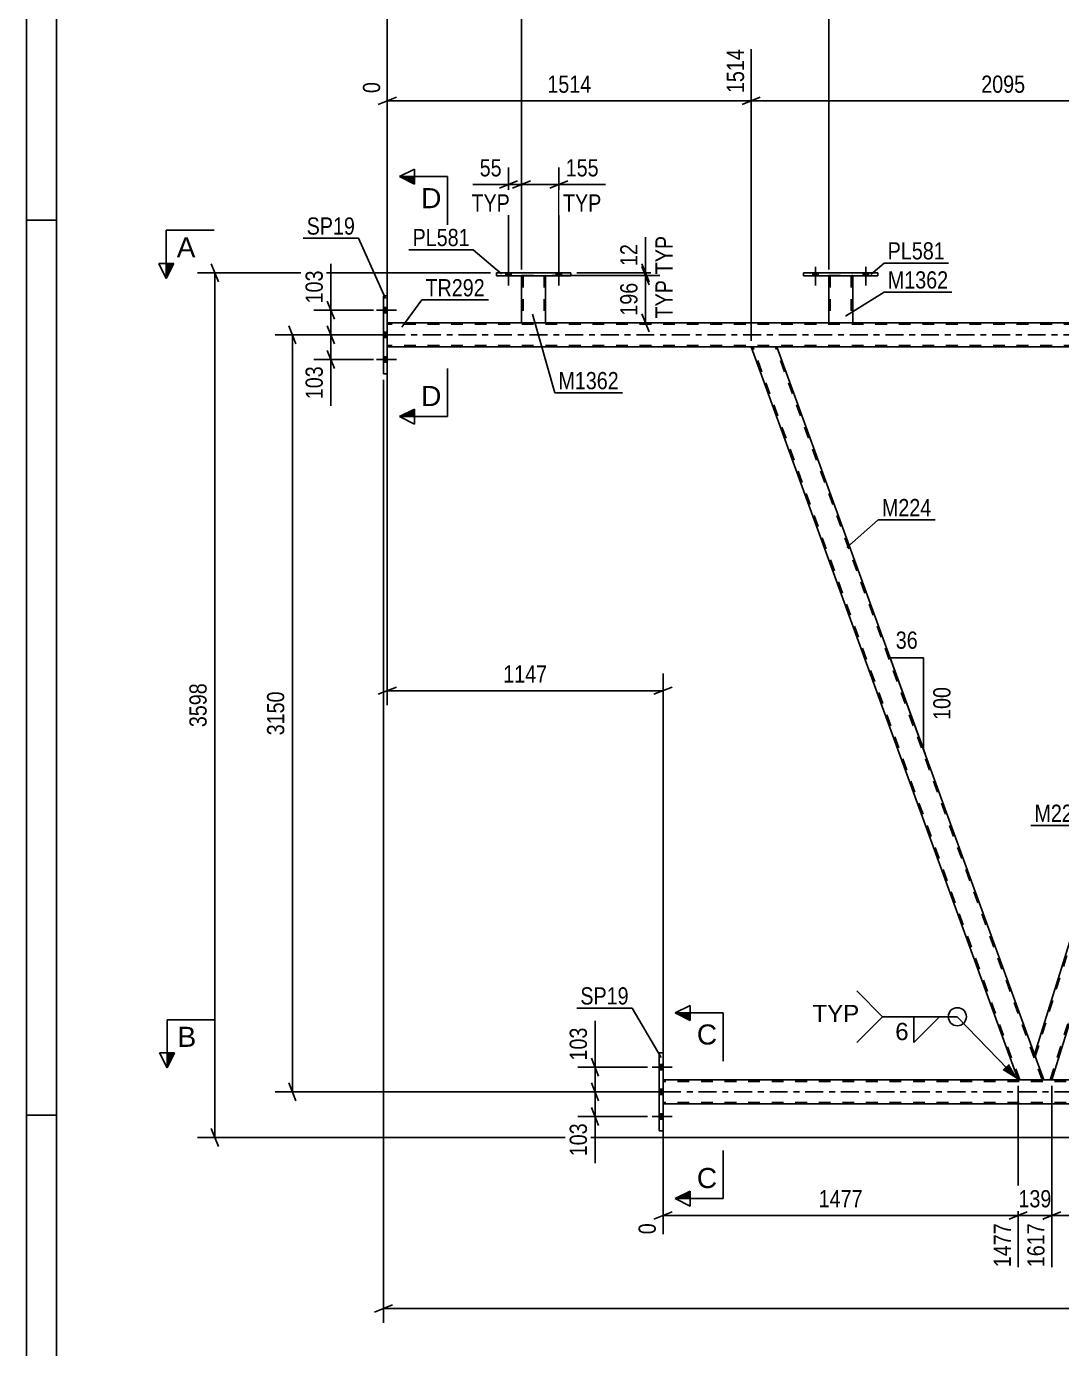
# Model space of a CAD drawing. Header units: millimetres. Extents: x 0 to 841, y 0 to 594.
# Drawn here: x 0 to 172.2, y 259.2 to 479.2 of the extents above; entities that cross this region are included whole.
import ezdxf

# ---------------------------------------------------------------- set-up
doc = ezdxf.new("R2010")
doc.units = ezdxf.units.MM
doc.linetypes.add('DXK_LINE_DOT2', pattern=[3.9198, 1.9599, -1.9599])
doc.linetypes.add('DXK_LINE_DOT3', pattern=[5.9187, 2.979, -0.9799, 0.9799, -0.9799])
doc.styles.add('Arial', font='ARIAL.TTF', dxfattribs={"height": 0.2})
doc.styles.add('Arial Narrow', font='ARIALN.TTF', dxfattribs={"height": 0.2})

# ---------------------------------------------------------------- blocks, each defined once
blk = doc.blocks.new('Unknown-122615341-1133 - 26243')
at = {"color": 5, "linetype": 'Continuous'}
for p, q in [((0, 594), (0, 0)), ((5, 589), (5, 5)), ((5, 447), (0, 447)), ((5, 298), (0, 298))]:
    blk.add_line(p, q, dxfattribs=at)
blk = doc.blocks.new('Part-122615341-3031 - 3010')
at = {"color": 2, "linetype": 'Continuous'}
for p, q in [((59.39, 421.39), (59.39, 434.39)), ((59.39, 434.39), (60.03, 434.39)), ((60.03, 434.39), (60.03, 421.39)), ((60.03, 421.39), (59.39, 421.39))]:
    blk.add_line(p, q, dxfattribs=at)
blk = doc.blocks.new('Part-122615341-3181 - 3010')
at = {"color": 2, "linetype": 'Continuous'}
for p, q in [((124.83, 425.89), (120.57, 425.89)), ((164.98, 303.89), (120.57, 425.89)), ((167.69, 308.14), (124.83, 425.89)), ((168.92, 303.89), (164.98, 303.89)), ((169.2, 303.89), (168.92, 303.89)), ((169.2, 303.89), (169.24, 303.89))]:
    blk.add_line(p, q, dxfattribs=at)
at = {"color": 7, "linetype": 'DXK_LINE_DOT2'}
for p, q in [((165.23, 303.89), (120.83, 425.89)), ((168.98, 303.89), (124.58, 425.89)), ((169.24, 303.89), (167.69, 308.14)), ((168.92, 303.89), (169.09, 303.89)), ((169.24, 303.89), (169.24, 303.89))]:
    blk.add_line(p, q, dxfattribs=at)
blk = doc.blocks.new('Part-122615341-3197 - 3010')
at = {"color": 2, "linetype": 'Continuous'}
for p, q in [((60.03, 429.89), (758.57, 429.89)), ((60.03, 425.89), (120.57, 425.89)), ((204.39, 425.89), (124.83, 425.89))]:
    blk.add_line(p, q, dxfattribs=at)
at = {"color": 7, "linetype": 'DXK_LINE_DOT2'}
for p, q in [((60.03, 425.89), (60.03, 429.89)), ((758.57, 429.65), (60.03, 429.65)), ((758.57, 426.13), (60.03, 426.13)), ((120.61, 425.89), (120.57, 425.89)), ((120.57, 425.89), (124.83, 425.89))]:
    blk.add_line(p, q, dxfattribs=at)
at = {"color": 7, "linetype": 'DXK_LINE_DOT3'}
blk.add_line((60.03, 427.89), (758.57, 427.89), dxfattribs=at)
blk = doc.blocks.new('Part-122615341-3213 - 3010')
at = {"color": 2, "linetype": 'Continuous'}
for p, q in [((105.25, 295.39), (105.25, 308.39)), ((105.25, 308.39), (105.89, 308.39)), ((105.89, 308.39), (105.89, 295.39)), ((105.89, 295.39), (105.25, 295.39))]:
    blk.add_line(p, q, dxfattribs=at)
blk = doc.blocks.new('Part-122615341-3218 - 3010')
at = {"color": 2, "linetype": 'Continuous'}
for p, q in [((164.98, 303.89), (105.89, 303.89)), ((245.38, 303.89), (170.55, 303.89)), ((245.38, 299.89), (105.89, 299.89))]:
    blk.add_line(p, q, dxfattribs=at)
at = {"color": 7, "linetype": 'DXK_LINE_DOT2'}
for p, q in [((105.89, 299.89), (105.89, 303.89)), ((170.55, 303.89), (164.98, 303.89)), ((780.54, 303.65), (105.89, 303.65)), ((780.54, 300.13), (105.89, 300.13))]:
    blk.add_line(p, q, dxfattribs=at)
at = {"color": 7, "linetype": 'DXK_LINE_DOT3'}
blk.add_line((105.89, 301.89), (780.54, 301.89), dxfattribs=at)
blk = doc.blocks.new('Bolt-122615341-3444 - 3010')
at = {"linetype": 'Continuous'}
for points in [[(60.03, 431.55), (60.03, 432.43), (59.39, 432.43), (59.39, 431.55)], [(60.03, 431.55), (60.03, 432.43), (59.39, 432.43), (59.39, 431.55)], [(60.03, 431.55), (60.03, 432.43), (59.39, 432.43), (59.39, 431.55)], [(60.03, 427.45), (60.03, 428.33), (59.39, 428.33), (59.39, 427.45)], [(60.03, 427.45), (60.03, 428.33), (59.39, 428.33), (59.39, 427.45)], [(60.03, 423.35), (60.03, 424.23), (59.39, 424.23), (59.39, 423.35)], [(60.03, 423.35), (60.03, 424.23), (59.39, 424.23), (59.39, 423.35)], [(60.03, 423.35), (60.03, 424.23), (59.39, 424.23), (59.39, 423.35)]]:
    blk.add_hatch(color=1, dxfattribs=at).paths.add_polyline_path(points)
at = {"color": 1, "linetype": 'Continuous'}
for p, q in [((58.23, 431.99), (61.55, 431.99)), ((58.23, 431.99), (61.55, 431.99)), ((58.23, 431.99), (61.55, 431.99)), ((59.39, 432.43), (60.03, 432.43)), ((59.39, 432.43), (60.03, 432.43)), ((59.39, 432.43), (60.03, 432.43)), ((59.39, 431.55), (60.03, 431.55)), ((59.39, 431.55), (60.03, 431.55)), ((59.39, 431.55), (60.03, 431.55)), ((58.23, 427.89), (61.55, 427.89)), ((58.23, 427.89), (61.55, 427.89)), ((59.39, 428.33), (60.03, 428.33)), ((59.39, 428.33), (60.03, 428.33)), ((59.39, 427.45), (60.03, 427.45)), ((59.39, 427.45), (60.03, 427.45)), ((58.23, 423.79), (61.55, 423.79)), ((58.23, 423.79), (61.55, 423.79)), ((58.23, 423.79), (61.55, 423.79)), ((59.39, 424.23), (60.03, 424.23)), ((59.39, 424.23), (60.03, 424.23)), ((59.39, 424.23), (60.03, 424.23)), ((59.39, 423.35), (60.03, 423.35)), ((59.39, 423.35), (60.03, 423.35)), ((59.39, 423.35), (60.03, 423.35))]:
    blk.add_line(p, q, dxfattribs=at)
blk = doc.blocks.new('Part-122615341-3315 - 3010')
at = {"color": 7, "linetype": 'DXK_LINE_DOT2'}
for p, q in [((133.45, 437.74), (137.45, 437.74)), ((133.45, 437.73), (133.45, 437.74)), ((133.45, 437.74), (133.45, 437.73)), ((133.69, 437.74), (133.69, 429.9)), ((137.21, 437.74), (137.21, 429.9)), ((137.45, 437.74), (137.45, 437.73)), ((137.45, 437.73), (137.45, 437.74)), ((137.16, 429.9), (137.2, 429.9)), ((137.16, 429.9), (137.2, 429.9)), ((137.2, 429.9), (137.21, 429.9)), ((137.2, 429.9), (137.21, 429.9))]:
    blk.add_line(p, q, dxfattribs=at)
at = {"color": 2, "linetype": 'Continuous'}
for p, q in [((133.45, 437.73), (133.45, 429.9)), ((137.45, 437.73), (137.45, 429.9)), ((133.45, 429.9), (137.45, 429.9))]:
    blk.add_line(p, q, dxfattribs=at)
blk = doc.blocks.new('Bolt-122615341-3419 - 3010')
at = {"linetype": 'Continuous'}
for points in [[(79.73, 437.73), (80.61, 437.73), (80.61, 438.21), (79.73, 438.21)], [(88.13, 437.73), (89.01, 437.73), (89.01, 438.21), (88.13, 438.21)]]:
    blk.add_hatch(color=1, dxfattribs=at).paths.add_polyline_path(points)
at = {"color": 1, "linetype": 'Continuous'}
for p, q in [((79.73, 438.21), (79.73, 437.73)), ((80.17, 439.21), (80.17, 436.09)), ((80.61, 438.21), (80.61, 437.73)), ((88.13, 438.21), (88.13, 437.73)), ((88.57, 439.21), (88.57, 436.09)), ((89.01, 438.21), (89.01, 437.73))]:
    blk.add_line(p, q, dxfattribs=at)
blk = doc.blocks.new('Part-122615341-3433 - 3010')
at = {"color": 2, "linetype": 'Continuous'}
for p, q in [((167.69, 308.14), (204.39, 425.89)), ((205.71, 425.89), (204.39, 425.89)), ((207.26, 421.64), (205.71, 425.89)), ((170.55, 303.89), (207.26, 421.64)), ((169.24, 303.89), (167.69, 308.14)), ((169.24, 303.89), (170.55, 303.89))]:
    blk.add_line(p, q, dxfattribs=at)
at = {"color": 7, "linetype": 'DXK_LINE_DOT2'}
for p, q in [((167.82, 307.77), (204.64, 425.89)), ((170.3, 303.89), (207.12, 422.02)), ((170.28, 303.89), (170.24, 303.89)), ((170.24, 303.89), (170.28, 303.89)), ((170.28, 303.89), (170.3, 303.89)), ((170.3, 303.89), (170.28, 303.89))]:
    blk.add_line(p, q, dxfattribs=at)
blk = doc.blocks.new('Bolt-122615341-3445 - 3010')
at = {"linetype": 'Continuous'}
for points in [[(105.89, 305.55), (105.89, 306.43), (105.25, 306.43), (105.25, 305.55)], [(105.89, 305.55), (105.89, 306.43), (105.25, 306.43), (105.25, 305.55)], [(105.89, 305.55), (105.89, 306.43), (105.25, 306.43), (105.25, 305.55)], [(105.89, 301.45), (105.89, 302.33), (105.25, 302.33), (105.25, 301.45)], [(105.89, 301.45), (105.89, 302.33), (105.25, 302.33), (105.25, 301.45)], [(105.89, 297.35), (105.89, 298.23), (105.25, 298.23), (105.25, 297.35)], [(105.89, 297.35), (105.89, 298.23), (105.25, 298.23), (105.25, 297.35)], [(105.89, 297.35), (105.89, 298.23), (105.25, 298.23), (105.25, 297.35)]]:
    blk.add_hatch(color=1, dxfattribs=at).paths.add_polyline_path(points)
at = {"color": 1, "linetype": 'Continuous'}
for p, q in [((104.09, 305.99), (107.41, 305.99)), ((104.09, 305.99), (107.41, 305.99)), ((104.09, 305.99), (107.41, 305.99)), ((105.25, 306.43), (105.89, 306.43)), ((105.25, 306.43), (105.89, 306.43)), ((105.25, 306.43), (105.89, 306.43)), ((105.25, 305.55), (105.89, 305.55)), ((105.25, 305.55), (105.89, 305.55)), ((105.25, 305.55), (105.89, 305.55)), ((104.09, 301.89), (107.41, 301.89)), ((104.09, 301.89), (107.41, 301.89)), ((105.25, 302.33), (105.89, 302.33)), ((105.25, 302.33), (105.89, 302.33)), ((105.25, 301.45), (105.89, 301.45)), ((105.25, 301.45), (105.89, 301.45)), ((104.09, 297.79), (107.41, 297.79)), ((104.09, 297.79), (107.41, 297.79)), ((104.09, 297.79), (107.41, 297.79)), ((105.25, 298.23), (105.89, 298.23)), ((105.25, 298.23), (105.89, 298.23)), ((105.25, 298.23), (105.89, 298.23)), ((105.25, 297.35), (105.89, 297.35)), ((105.25, 297.35), (105.89, 297.35)), ((105.25, 297.35), (105.89, 297.35))]:
    blk.add_line(p, q, dxfattribs=at)
blk = doc.blocks.new('Part-122615341-3453 - 3010')
at = {"color": 2, "linetype": 'Continuous'}
for p, q in [((78.17, 438.21), (78.17, 437.73)), ((90.57, 438.21), (78.17, 438.21)), ((90.57, 437.73), (90.57, 438.21)), ((78.17, 437.73), (90.57, 437.73))]:
    blk.add_line(p, q, dxfattribs=at)
blk = doc.blocks.new('Part-122615341-3458 - 3010')
at = {"color": 7, "linetype": 'DXK_LINE_DOT2'}
for p, q in [((82.37, 437.74), (86.37, 437.74)), ((82.37, 437.73), (82.37, 437.74)), ((82.37, 437.74), (82.37, 437.73)), ((82.61, 437.74), (82.61, 429.9)), ((86.13, 437.74), (86.13, 429.9)), ((86.37, 437.74), (86.37, 437.73)), ((86.37, 437.73), (86.37, 437.74)), ((86.08, 429.9), (86.12, 429.9)), ((86.08, 429.9), (86.12, 429.9)), ((86.12, 429.9), (86.13, 429.9)), ((86.12, 429.9), (86.13, 429.9))]:
    blk.add_line(p, q, dxfattribs=at)
at = {"color": 2, "linetype": 'Continuous'}
for p, q in [((82.37, 437.73), (82.37, 429.9)), ((86.37, 437.73), (86.37, 429.9)), ((82.37, 429.9), (86.37, 429.9))]:
    blk.add_line(p, q, dxfattribs=at)
blk = doc.blocks.new('Part-122615341-3463 - 3010')
at = {"color": 2, "linetype": 'Continuous'}
for p, q in [((129.25, 438.21), (129.25, 437.73)), ((141.65, 438.21), (129.25, 438.21)), ((141.65, 437.73), (141.65, 438.21)), ((129.25, 437.73), (141.65, 437.73))]:
    blk.add_line(p, q, dxfattribs=at)
blk = doc.blocks.new('Bolt-122615341-3466 - 3010')
at = {"linetype": 'Continuous'}
for points in [[(79.73, 437.73), (80.61, 437.73), (80.61, 438.21), (79.73, 438.21)], [(88.13, 437.73), (89.01, 437.73), (89.01, 438.21), (88.13, 438.21)]]:
    blk.add_hatch(color=1, dxfattribs=at).paths.add_polyline_path(points)
at = {"color": 1, "linetype": 'Continuous'}
for p, q in [((79.73, 438.21), (79.73, 437.73)), ((80.17, 439.21), (80.17, 436.09)), ((80.61, 438.21), (80.61, 437.73)), ((88.13, 438.21), (88.13, 437.73)), ((88.57, 439.21), (88.57, 436.09)), ((89.01, 438.21), (89.01, 437.73))]:
    blk.add_line(p, q, dxfattribs=at)
blk = doc.blocks.new('Bolt-122615341-3467 - 3010')
at = {"linetype": 'Continuous'}
for points in [[(130.81, 437.73), (131.69, 437.73), (131.69, 438.21), (130.81, 438.21)], [(139.21, 437.73), (140.09, 437.73), (140.09, 438.21), (139.21, 438.21)]]:
    blk.add_hatch(color=1, dxfattribs=at).paths.add_polyline_path(points)
at = {"color": 1, "linetype": 'Continuous'}
for p, q in [((130.81, 438.21), (130.81, 437.73)), ((131.25, 439.21), (131.25, 436.09)), ((131.69, 438.21), (131.69, 437.73)), ((139.21, 438.21), (139.21, 437.73)), ((139.65, 439.21), (139.65, 436.09)), ((140.09, 438.21), (140.09, 437.73))]:
    blk.add_line(p, q, dxfattribs=at)
blk = doc.blocks.new('Bolt-122615341-3468 - 3010')
at = {"linetype": 'Continuous'}
for points in [[(130.81, 437.73), (131.69, 437.73), (131.69, 438.21), (130.81, 438.21)], [(139.21, 437.73), (140.09, 437.73), (140.09, 438.21), (139.21, 438.21)]]:
    blk.add_hatch(color=1, dxfattribs=at).paths.add_polyline_path(points)
at = {"color": 1, "linetype": 'Continuous'}
for p, q in [((130.81, 438.21), (130.81, 437.73)), ((131.25, 439.21), (131.25, 436.09)), ((131.69, 438.21), (131.69, 437.73)), ((139.21, 438.21), (139.21, 437.73)), ((139.65, 439.21), (139.65, 436.09)), ((140.09, 438.21), (140.09, 437.73))]:
    blk.add_line(p, q, dxfattribs=at)
blk = doc.blocks.new('StraightDimension-122615341-4288 - 3010')
at = {"color": 7, "linetype": 'Continuous'}
for p, q in [((164.98, 302.89), (164.98, 272.72)), ((105.89, 298.89), (105.89, 278.2)), ((107.39, 281.93), (104.39, 280.73)), ((163.48, 280.73), (166.48, 281.93)), ((105.89, 281.33), (164.98, 281.33))]:
    blk.add_line(p, q, dxfattribs=at)
at = {"color": 0}
blk.add_wipeout([(139.69, 282.08), (139.69, 286.28), (131.18, 286.28), (131.18, 282.08)], dxfattribs=at)
at = {"color": 0, "linetype": 'Continuous'}
for points in [[(105.29, 280.63), (101.09, 280.63), (101.09, 277.6), (105.29, 277.6)], [(164.38, 280.63), (160.18, 280.63), (160.18, 272.12), (164.38, 272.12)]]:
    blk.add_wipeout(points, dxfattribs=at)
at = {"color": 3, "style": 'Arial Narrow'}
blk.add_text('1477', height=2.863, dxfattribs=at).set_placement((131.78, 282.68))
at = {"color": 3, "linetype": 'Continuous', "style": 'Arial Narrow'}
for s, height, p in [('0', 2.86, (104.69, 278.2)), ('1477', 2.863, (163.78, 272.72))]:
    blk.add_text(s, height=height, rotation=90.0002, dxfattribs=at).set_placement(p)
blk = doc.blocks.new('StraightDimension-122615341-3700 - 3010')
at = {"color": 7, "linetype": 'Continuous'}
for p, q in [((77.17, 438.21), (28.47, 438.21)), ((31.92, 436.71), (30.72, 439.71)), ((31.32, 294.29), (31.32, 438.21)), ((30.72, 295.79), (31.92, 292.79)), ((244.38, 294.29), (28.47, 294.29))]:
    blk.add_line(p, q, dxfattribs=at)
at = {"color": 0}
blk.add_wipeout([(30.57, 370.51), (26.37, 370.51), (26.37, 362), (30.57, 362)], dxfattribs=at)
at = {"color": 3, "style": 'Arial Narrow'}
blk.add_text('3598', height=2.863, rotation=90.0002, dxfattribs=at).set_placement((29.97, 362.6))
blk = doc.blocks.new('StraightDimension-122615341-4300 - 3010')
at = {"color": 7, "linetype": 'Continuous'}
for p, q in [((164.98, 302.89), (164.98, 272.72)), ((170.55, 302.89), (170.55, 272.72)), ((163.48, 280.73), (166.48, 281.93)), ((172.05, 281.93), (169.05, 280.73)), ((164.98, 281.33), (170.55, 281.33))]:
    blk.add_line(p, q, dxfattribs=at)
at = {"color": 0}
blk.add_wipeout([(171.11, 282.08), (171.11, 286.28), (164.42, 286.28), (164.42, 282.08)], dxfattribs=at)
at = {"color": 0, "linetype": 'Continuous'}
blk.add_wipeout([(169.95, 280.63), (165.75, 280.63), (165.75, 272.12), (169.95, 272.12)], dxfattribs=at)
at = {"color": 3, "style": 'Arial Narrow'}
blk.add_text('139', height=2.863, dxfattribs=at).set_placement((165.02, 282.68))
at = {"color": 3, "linetype": 'Continuous', "style": 'Arial Narrow'}
blk.add_text('1617', height=2.863, rotation=90.0002, dxfattribs=at).set_placement((169.35, 272.72))
blk = doc.blocks.new('StraightDimension-122615341-4559 - 3010')
at = {"color": 7, "linetype": 'Continuous'}
for p, q in [((170.55, 302.89), (170.55, 272.72)), ((250.11, 302.89), (250.11, 272.72)), ((172.05, 281.93), (169.05, 280.73)), ((248.61, 280.73), (251.61, 281.93)), ((170.55, 281.33), (250.11, 281.33))]:
    blk.add_line(p, q, dxfattribs=at)
at = {"color": 0}
blk.add_wipeout([(214.59, 282.08), (214.59, 286.28), (206.08, 286.28), (206.08, 282.08)], dxfattribs=at)
at = {"color": 0, "linetype": 'Continuous'}
blk.add_wipeout([(249.51, 280.63), (245.31, 280.63), (245.31, 272.12), (249.51, 272.12)], dxfattribs=at)
at = {"color": 3, "style": 'Arial Narrow'}
blk.add_text('1989', height=2.863, dxfattribs=at).set_placement((206.68, 282.68))
at = {"color": 3, "linetype": 'Continuous', "style": 'Arial Narrow'}
blk.add_text('3606', height=2.863, rotation=90.0002, dxfattribs=at).set_placement((248.91, 272.72))
blk = doc.blocks.new('StraightDimension-122615341-3754 - 3010')
at = {"color": 7, "linetype": 'Continuous'}
for p, q in [((103.32, 305.99), (91.73, 305.99)), ((93.98, 307.49), (95.18, 304.49)), ((94.58, 301.89), (94.58, 305.99)), ((103.32, 301.89), (91.73, 301.89)), ((95.18, 300.39), (93.98, 303.39))]:
    blk.add_line(p, q, dxfattribs=at)
at = {"color": 0}
blk.add_wipeout([(93.83, 313.2), (89.63, 313.2), (89.63, 306.52), (93.83, 306.52)], dxfattribs=at)
at = {"color": 7, "linetype": 'Continuous'}
blk.add_line((94.58, 305.99), (94.58, 313.73), dxfattribs=at)
blk.add_line((94.58, 305.99), (94.58, 313.73), dxfattribs=at)
at = {"color": 3, "style": 'Arial Narrow'}
blk.add_text('103', height=2.863, rotation=90.0002, dxfattribs=at).set_placement((93.23, 307.12))
blk = doc.blocks.new('StraightDimension-122615341-4277 - 3010')
at = {"color": 7, "linetype": 'Continuous'}
for p, q in [((59.39, 420.39), (59.39, 263.45)), ((60.89, 266.45), (57.89, 265.25)), ((59.39, 265.85), (797.16, 265.85))]:
    blk.add_line(p, q, dxfattribs=at)
blk = doc.blocks.new('StraightDimension-122615341-4579 - 3010')
at = {"color": 7, "linetype": 'Continuous'}
for p, q in [((44.83, 426.39), (43.63, 429.39)), ((58.39, 427.89), (41.38, 427.89)), ((44.23, 301.89), (44.23, 427.89)), ((104.25, 301.89), (41.38, 301.89)), ((43.63, 303.39), (44.83, 300.39))]:
    blk.add_line(p, q, dxfattribs=at)
at = {"color": 0}
blk.add_wipeout([(43.48, 369.15), (39.28, 369.15), (39.28, 360.64), (43.48, 360.64)], dxfattribs=at)
at = {"color": 3, "style": 'Arial Narrow'}
blk.add_text('3150', height=2.863, rotation=90.0002, dxfattribs=at).set_placement((42.88, 361.24))
blk = doc.blocks.new('AngleDimension-122615341-3653 - 3010')
at = {"color": 7, "linetype": 'Continuous'}
for p, q in [((149.21, 374.15), (143.66, 374.15)), ((149.21, 358.93), (143.66, 374.15)), ((149.21, 358.93), (149.21, 374.15)), ((149.49, 358.15), (149.21, 358.93))]:
    blk.add_line(p, q, dxfattribs=at)
at = {"color": 0}
for points in [[(148.86, 375.05), (148.86, 379.25), (144.01, 379.25), (144.01, 375.05)], [(154.31, 369.88), (150.11, 369.88), (150.11, 363.2), (154.31, 363.2)]]:
    blk.add_wipeout(points, dxfattribs=at)
at = {"color": 3, "style": 'Arial Narrow'}
blk.add_text('36', height=2.863, dxfattribs=at).set_placement((144.61, 375.65))
blk.add_text('100', height=2.863, rotation=90.0002, dxfattribs=at).set_placement((153.71, 363.8))
blk = doc.blocks.new('StraightDimension-122615341-3667 - 3010')
at = {"color": 7, "linetype": 'Continuous'}
for p, q in [((80.17, 439.21), (80.17, 455.76)), ((82.37, 438.74), (82.37, 455.76)), ((78.67, 452.31), (81.67, 453.51)), ((83.87, 453.51), (80.87, 452.31)), ((80.17, 452.91), (82.37, 452.91))]:
    blk.add_line(p, q, dxfattribs=at)
at = {"color": 0}
blk.add_wipeout([(79.65, 453.66), (79.65, 457.86), (74.79, 457.86), (74.79, 453.66)], dxfattribs=at)
at = {"color": 7, "linetype": 'Continuous'}
blk.add_line((80.17, 452.91), (74.27, 452.91), dxfattribs=at)
at = {"color": 3, "style": 'Arial Narrow'}
blk.add_text('55', height=2.863, dxfattribs=at).set_placement((75.39, 454.26))
at = {"color": 0, "linetype": 'Continuous'}
blk.add_wipeout([(81.02, 447.81), (81.02, 452.01), (73.43, 452.01), (73.43, 447.81)], dxfattribs=at)
at = {"color": 7, "linetype": 'Continuous'}
blk.add_line((80.17, 452.91), (74.27, 452.91), dxfattribs=at)
at = {"color": 3, "linetype": 'Continuous', "style": 'Arial Narrow'}
blk.add_text('TYP', height=2.863, dxfattribs=at).set_placement((74.03, 448.41))
blk = doc.blocks.new('StraightDimension-122615341-3683 - 3010')
at = {"color": 7, "linetype": 'Continuous'}
for p, q in [((82.37, 438.74), (82.37, 455.76)), ((88.57, 439.21), (88.57, 455.76)), ((80.87, 452.31), (83.87, 453.51)), ((90.07, 453.51), (87.07, 452.31)), ((82.37, 452.91), (88.57, 452.91))]:
    blk.add_line(p, q, dxfattribs=at)
at = {"color": 0}
blk.add_wipeout([(95.78, 453.66), (95.78, 457.86), (89.1, 457.86), (89.1, 453.66)], dxfattribs=at)
at = {"color": 7, "linetype": 'Continuous'}
blk.add_line((88.57, 452.91), (96.31, 452.91), dxfattribs=at)
at = {"color": 3, "style": 'Arial Narrow'}
blk.add_text('155', height=2.863, dxfattribs=at).set_placement((89.7, 454.26))
at = {"color": 0, "linetype": 'Continuous'}
blk.add_wipeout([(96.24, 447.81), (96.24, 452.01), (88.65, 452.01), (88.65, 447.81)], dxfattribs=at)
at = {"color": 7, "linetype": 'Continuous'}
blk.add_line((88.57, 452.91), (96.31, 452.91), dxfattribs=at)
at = {"color": 3, "linetype": 'Continuous', "style": 'Arial Narrow'}
blk.add_text('TYP', height=2.863, dxfattribs=at).set_placement((89.25, 448.41))
blk = doc.blocks.new('StraightDimension-122615341-23052 - 3010')
at = {"color": 7, "linetype": 'Continuous'}
for p, q in [((120.57, 426.89), (120.57, 475.44)), ((60.03, 435.39), (60.03, 469.96)), ((61.53, 467.43), (58.53, 466.23)), ((60.03, 466.83), (120.57, 466.83)), ((119.07, 466.23), (122.07, 467.43))]:
    blk.add_line(p, q, dxfattribs=at)
at = {"color": 0, "linetype": 'Continuous'}
for points in [[(119.97, 476.04), (115.77, 476.04), (115.77, 467.53), (119.97, 467.53)], [(59.43, 470.56), (55.23, 470.56), (55.23, 467.53), (59.43, 467.53)]]:
    blk.add_wipeout(points, dxfattribs=at)
at = {"color": 0}
blk.add_wipeout([(94.56, 467.58), (94.56, 471.78), (86.05, 471.78), (86.05, 467.58)], dxfattribs=at)
at = {"color": 3, "linetype": 'Continuous', "style": 'Arial Narrow'}
for s, height, p in [('1514', 2.863, (119.37, 468.13)), ('0', 2.86, (58.83, 468.13))]:
    blk.add_text(s, height=height, rotation=90.0002, dxfattribs=at).set_placement(p)
at = {"color": 3, "style": 'Arial Narrow'}
blk.add_text('1514', height=2.863, dxfattribs=at).set_placement((86.65, 468.18))
blk = doc.blocks.new('StraightDimension-122615341-3744 - 3010')
at = {"color": 7, "linetype": 'Continuous'}
for p, q in [((103.32, 301.89), (91.73, 301.89)), ((93.98, 303.39), (95.18, 300.39)), ((94.58, 297.79), (94.58, 301.89)), ((95.18, 296.29), (93.98, 299.29)), ((103.32, 297.79), (91.73, 297.79))]:
    blk.add_line(p, q, dxfattribs=at)
at = {"color": 0}
blk.add_wipeout([(93.83, 297.27), (89.63, 297.27), (89.63, 290.58), (93.83, 290.58)], dxfattribs=at)
at = {"color": 7, "linetype": 'Continuous'}
blk.add_line((94.58, 297.79), (94.58, 290.06), dxfattribs=at)
blk.add_line((94.58, 297.79), (94.58, 290.06), dxfattribs=at)
at = {"color": 3, "style": 'Arial Narrow'}
blk.add_text('103', height=2.863, rotation=90.0002, dxfattribs=at).set_placement((93.23, 291.18))
blk = doc.blocks.new('StraightDimension-122615341-3765 - 3010')
at = {"color": 7, "linetype": 'Continuous'}
for p, q in [((50.04, 433.49), (51.24, 430.49)), ((57.73, 431.99), (47.79, 431.99)), ((50.64, 427.89), (50.64, 431.99)), ((51.24, 426.39), (50.04, 429.39)), ((57.73, 427.89), (47.79, 427.89))]:
    blk.add_line(p, q, dxfattribs=at)
at = {"color": 0}
blk.add_wipeout([(49.89, 439.2), (45.69, 439.2), (45.69, 432.52), (49.89, 432.52)], dxfattribs=at)
at = {"color": 7, "linetype": 'Continuous'}
blk.add_line((50.64, 431.99), (50.64, 439.73), dxfattribs=at)
blk.add_line((50.64, 431.99), (50.64, 439.73), dxfattribs=at)
at = {"color": 3, "style": 'Arial Narrow'}
blk.add_text('103', height=2.863, rotation=90.0002, dxfattribs=at).set_placement((49.29, 433.12))
blk = doc.blocks.new('StraightDimension-122615341-3775 - 3010')
at = {"color": 7, "linetype": 'Continuous'}
for p, q in [((50.04, 429.39), (51.24, 426.39)), ((57.73, 427.89), (47.79, 427.89)), ((50.64, 423.79), (50.64, 427.89)), ((51.24, 422.29), (50.04, 425.29)), ((57.73, 423.79), (47.79, 423.79))]:
    blk.add_line(p, q, dxfattribs=at)
at = {"color": 0}
blk.add_wipeout([(49.89, 423.27), (45.69, 423.27), (45.69, 416.58), (49.89, 416.58)], dxfattribs=at)
at = {"color": 7, "linetype": 'Continuous'}
blk.add_line((50.64, 423.79), (50.64, 416.06), dxfattribs=at)
blk.add_line((50.64, 423.79), (50.64, 416.06), dxfattribs=at)
at = {"color": 3, "style": 'Arial Narrow'}
blk.add_text('103', height=2.863, rotation=90.0002, dxfattribs=at).set_placement((49.29, 417.18))
blk = doc.blocks.new('StraightDimension-122615341-3958 - 3010')
at = {"color": 7, "linetype": 'Continuous'}
for p, q in [((91.57, 438.21), (105.39, 438.21)), ((102.39, 439.71), (103.59, 436.71)), ((103.59, 436.24), (102.39, 439.24)), ((102.99, 437.74), (102.99, 438.21)), ((87.37, 437.74), (105.39, 437.74))]:
    blk.add_line(p, q, dxfattribs=at)
at = {"color": 0}
blk.add_wipeout([(102.24, 443.6), (98.04, 443.6), (98.04, 438.74), (102.24, 438.74)], dxfattribs=at)
at = {"color": 7, "linetype": 'Continuous'}
blk.add_line((102.99, 438.21), (102.99, 444.12), dxfattribs=at)
at = {"color": 3, "style": 'Arial Narrow'}
blk.add_text('12', height=2.863, rotation=90.0002, dxfattribs=at).set_placement((101.64, 439.34))
at = {"color": 0, "linetype": 'Continuous'}
blk.add_wipeout([(108.09, 444.96), (103.89, 444.96), (103.89, 437.37), (108.09, 437.37)], dxfattribs=at)
at = {"color": 7, "linetype": 'Continuous'}
blk.add_line((102.99, 438.21), (102.99, 444.12), dxfattribs=at)
at = {"color": 3, "linetype": 'Continuous', "style": 'Arial Narrow'}
blk.add_text('TYP', height=2.863, rotation=90.0002, dxfattribs=at).set_placement((107.49, 437.97))
blk = doc.blocks.new('StraightDimension-122615341-3917 - 3010')
at = {"color": 7, "linetype": 'Continuous'}
for p, q in [((133.45, 438.74), (133.45, 492.85)), ((184.53, 438.74), (184.53, 492.85)), ((134.95, 484.84), (131.95, 483.64)), ((133.45, 484.24), (184.53, 484.24)), ((183.03, 483.64), (186.03, 484.84))]:
    blk.add_line(p, q, dxfattribs=at)
at = {"color": 0, "linetype": 'Continuous'}
blk.add_wipeout([(183.93, 493.45), (179.73, 493.45), (179.73, 484.94), (183.93, 484.94)], dxfattribs=at)
at = {"color": 0}
blk.add_wipeout([(163.25, 484.99), (163.25, 489.19), (154.74, 489.19), (154.74, 484.99)], dxfattribs=at)
at = {"color": 3, "linetype": 'Continuous', "style": 'Arial Narrow'}
blk.add_text('3113', height=2.863, rotation=90.0002, dxfattribs=at).set_placement((183.33, 485.54))
at = {"color": 3, "style": 'Arial Narrow'}
blk.add_text('1277', height=2.863, dxfattribs=at).set_placement((155.34, 485.59))
blk = doc.blocks.new('StraightDimension-122615341-3927 - 3010')
at = {"color": 7, "linetype": 'Continuous'}
for p, q in [((82.37, 438.74), (82.37, 491.03)), ((133.45, 438.74), (133.45, 492.85)), ((83.87, 484.84), (80.87, 483.64)), ((82.37, 484.24), (133.45, 484.24)), ((131.95, 483.64), (134.95, 484.84))]:
    blk.add_line(p, q, dxfattribs=at)
at = {"color": 0, "linetype": 'Continuous'}
blk.add_wipeout([(132.85, 493.45), (128.65, 493.45), (128.65, 484.94), (132.85, 484.94)], dxfattribs=at)
at = {"color": 0}
blk.add_wipeout([(112.17, 484.99), (112.17, 489.19), (103.66, 489.19), (103.66, 484.99)], dxfattribs=at)
at = {"color": 3, "linetype": 'Continuous', "style": 'Arial Narrow'}
blk.add_text('1836', height=2.863, rotation=90.0002, dxfattribs=at).set_placement((132.25, 485.54))
at = {"color": 3, "style": 'Arial Narrow'}
blk.add_text('1277', height=2.863, dxfattribs=at).set_placement((104.26, 485.59))
blk = doc.blocks.new('StraightDimension-122615341-3937 - 3010')
at = {"color": 7, "linetype": 'Continuous'}
for p, q in [((82.37, 438.74), (82.37, 491.03)), ((60.03, 430.89), (60.03, 487.37)), ((61.53, 484.84), (58.53, 483.64)), ((60.03, 484.24), (82.37, 484.24)), ((80.87, 483.64), (83.87, 484.84))]:
    blk.add_line(p, q, dxfattribs=at)
at = {"color": 0, "linetype": 'Continuous'}
for points in [[(81.77, 491.63), (77.57, 491.63), (77.57, 484.94), (81.77, 484.94)], [(59.43, 487.97), (55.23, 487.97), (55.23, 484.94), (59.43, 484.94)]]:
    blk.add_wipeout(points, dxfattribs=at)
at = {"color": 0}
blk.add_wipeout([(74.55, 484.99), (74.55, 489.19), (67.86, 489.19), (67.86, 484.99)], dxfattribs=at)
at = {"color": 3, "linetype": 'Continuous', "style": 'Arial Narrow'}
for s, height, p in [('559', 2.863, (81.17, 485.54)), ('0', 2.86, (58.83, 485.54))]:
    blk.add_text(s, height=height, rotation=90.0002, dxfattribs=at).set_placement(p)
at = {"color": 3, "style": 'Arial Narrow'}
blk.add_text('559', height=2.863, dxfattribs=at).set_placement((68.46, 485.59))
blk = doc.blocks.new('StraightDimension-122615341-3948 - 3010')
at = {"color": 7, "linetype": 'Continuous'}
for p, q in [((102.39, 439.24), (103.59, 436.24)), ((87.37, 437.74), (105.39, 437.74)), ((102.99, 429.9), (102.99, 437.74)), ((103.59, 428.4), (102.39, 431.4)), ((87.37, 429.9), (105.39, 429.9))]:
    blk.add_line(p, q, dxfattribs=at)
at = {"color": 0}
blk.add_wipeout([(102.24, 437.16), (98.04, 437.16), (98.04, 430.48), (102.24, 430.48)], dxfattribs=at)
at = {"color": 0, "linetype": 'Continuous'}
blk.add_wipeout([(108.09, 437.61), (103.89, 437.61), (103.89, 430.02), (108.09, 430.02)], dxfattribs=at)
at = {"color": 3, "style": 'Arial Narrow'}
blk.add_text('196', height=2.863, rotation=90.0002, dxfattribs=at).set_placement((101.64, 431.08))
at = {"color": 3, "linetype": 'Continuous', "style": 'Arial Narrow'}
blk.add_text('TYP', height=2.863, rotation=90.0002, dxfattribs=at).set_placement((107.49, 430.62))
blk = doc.blocks.new('StraightDimension-122615341-3967 - 3010')
at = {"color": 7, "linetype": 'Continuous'}
for p, q in [((60.03, 424.89), (60.03, 366.27)), ((105.89, 304.89), (105.89, 371.52)), ((61.53, 369.27), (58.53, 368.07)), ((60.03, 368.67), (105.89, 368.67)), ((104.39, 368.07), (107.39, 369.27))]:
    blk.add_line(p, q, dxfattribs=at)
at = {"color": 0}
blk.add_wipeout([(87.22, 369.42), (87.22, 373.62), (78.71, 373.62), (78.71, 369.42)], dxfattribs=at)
at = {"color": 3, "style": 'Arial Narrow'}
blk.add_text('1147', height=2.863, dxfattribs=at).set_placement((79.31, 370.02))
blk = doc.blocks.new('StraightDimension-122615341-23051 - 3010')
at = {"color": 7, "linetype": 'Continuous'}
for p, q in [((120.57, 426.89), (120.57, 475.44)), ((204.39, 426.89), (204.39, 475.44)), ((122.07, 467.43), (119.07, 466.23)), ((120.57, 466.83), (204.39, 466.83)), ((202.89, 466.23), (205.89, 467.43))]:
    blk.add_line(p, q, dxfattribs=at)
at = {"color": 0, "linetype": 'Continuous'}
blk.add_wipeout([(203.79, 476.04), (199.59, 476.04), (199.59, 467.53), (203.79, 467.53)], dxfattribs=at)
at = {"color": 0}
blk.add_wipeout([(166.74, 467.58), (166.74, 471.78), (158.23, 471.78), (158.23, 467.58)], dxfattribs=at)
at = {"color": 3, "linetype": 'Continuous', "style": 'Arial Narrow'}
blk.add_text('3609', height=2.863, rotation=90.0002, dxfattribs=at).set_placement((203.19, 468.13))
at = {"color": 3, "style": 'Arial Narrow'}
blk.add_text('2095', height=2.863, dxfattribs=at).set_placement((158.83, 468.18))
blk = doc.blocks.new('Mark-122615341-3193 - 3010')
at = {"color": 0}
blk.add_wipeout([(76.24, 434.3), (76.24, 437.3), (66.38, 437.3), (66.38, 434.3)], dxfattribs=at)
blk.add_wipeout([(76.24, 434.3), (76.24, 437.3), (66.38, 437.3), (66.38, 434.3)], dxfattribs=at)
at = {"color": 30, "linetype": 'Continuous'}
for p, q in [((62.43, 429.18), (65.78, 433.7)), ((65.78, 433.7), (76.84, 433.7))]:
    blk.add_line(p, q, dxfattribs=at)
at = {"color": 3, "style": 'Arial Narrow'}
blk.add_text('TR292', height=2.863, dxfattribs=at).set_placement((66.38, 434.3))
blk = doc.blocks.new('Mark-122615341-3027 - 3010')
at = {"color": 0}
blk.add_wipeout([(54.65, 444.57), (54.65, 447.57), (46.61, 447.57), (46.61, 444.57)], dxfattribs=at)
blk.add_wipeout([(54.65, 444.57), (54.65, 447.57), (46.61, 447.57), (46.61, 444.57)], dxfattribs=at)
at = {"color": 30, "linetype": 'Continuous'}
for p in [(46.01, 443.97), (59.75, 433.95)]:
    blk.add_line(p, (55.25, 443.97), dxfattribs=at)
at = {"color": 3, "style": 'Arial Narrow'}
blk.add_text('SP19', height=2.863, dxfattribs=at).set_placement((46.61, 444.57))
blk = doc.blocks.new('Mark-122615341-3177 - 3010')
at = {"color": 0}
blk.add_wipeout([(150.54, 397.71), (150.54, 400.71), (142.31, 400.71), (142.31, 397.71)], dxfattribs=at)
blk.add_wipeout([(150.54, 397.71), (150.54, 400.71), (142.31, 400.71), (142.31, 397.71)], dxfattribs=at)
at = {"color": 30, "linetype": 'Continuous'}
for p, q in [((136.46, 392.48), (141.71, 397.11)), ((141.71, 397.11), (151.14, 397.11))]:
    blk.add_line(p, q, dxfattribs=at)
at = {"color": 3, "style": 'Arial Narrow'}
blk.add_text('M224', height=2.863, dxfattribs=at).set_placement((142.31, 397.71))
blk = doc.blocks.new('Mark-122615341-3459 - 3010')
at = {"color": 0}
blk.add_wipeout([(152.78, 440.44), (152.78, 443.44), (143.27, 443.44), (143.27, 440.44)], dxfattribs=at)
blk.add_wipeout([(152.78, 440.44), (152.78, 443.44), (143.27, 443.44), (143.27, 440.44)], dxfattribs=at)
at = {"color": 30, "linetype": 'Continuous'}
for p, q in [((140.47, 437.94), (142.67, 439.84)), ((142.67, 439.84), (153.38, 439.84))]:
    blk.add_line(p, q, dxfattribs=at)
at = {"color": 3, "style": 'Arial Narrow'}
blk.add_text('PL581', height=2.863, dxfattribs=at).set_placement((143.27, 440.44))
blk = doc.blocks.new('Mark-122615341-3209 - 3010')
at = {"color": 0}
blk.add_wipeout([(100.18, 316.44), (100.18, 319.44), (92.14, 319.44), (92.14, 316.44)], dxfattribs=at)
blk.add_wipeout([(100.18, 316.44), (100.18, 319.44), (92.14, 319.44), (92.14, 316.44)], dxfattribs=at)
at = {"color": 30, "linetype": 'Continuous'}
for p in [(91.54, 315.84), (105.57, 307.64)]:
    blk.add_line(p, (100.78, 315.84), dxfattribs=at)
at = {"color": 3, "style": 'Arial Narrow'}
blk.add_text('SP19', height=2.863, dxfattribs=at).set_placement((92.14, 316.44))
blk = doc.blocks.new('SectionMark-122615341-4601 - 3010')
at = {"linetype": 'Continuous'}
for points in [[(110.39, 315.03), (110.39, 313.78), (107.89, 315.03)], [(110.39, 285.39), (110.39, 284.14), (107.89, 284.14)]]:
    blk.add_hatch(color=6, dxfattribs=at).paths.add_polyline_path(points)
at = {"color": 6, "linetype": 'Continuous'}
for p, q in [((107.89, 315.03), (110.39, 316.28)), ((115.89, 315.03), (107.89, 315.03)), ((107.89, 315.03), (110.39, 313.78)), ((110.39, 313.78), (110.39, 316.28)), ((107.89, 284.14), (110.39, 285.39)), ((115.89, 284.14), (107.89, 284.14)), ((110.39, 282.89), (107.89, 284.14)), ((110.39, 285.39), (110.39, 282.89))]:
    blk.add_line(p, q, dxfattribs=at)
at = {"color": 0, "linetype": 'Continuous'}
for points in [[(114.89, 309.78), (114.89, 313.28), (111.52, 313.28), (111.52, 309.78)], [(114.89, 285.89), (114.89, 289.39), (111.52, 289.39), (111.52, 285.89)]]:
    blk.add_wipeout(points, dxfattribs=at)
at = {"color": 6, "linetype": 'Continuous'}
for p, q in [((115.89, 315.03), (115.89, 307.03)), ((115.89, 284.14), (115.89, 292.14))]:
    blk.add_line(p, q, dxfattribs=at)
at = {"color": 3, "linetype": 'Continuous', "style": 'Arial'}
for p in [(111.52, 309.78), (111.52, 285.89)]:
    blk.add_text('C', height=3.34, dxfattribs=at).set_placement(p)
blk = doc.blocks.new('Mark-122615341-3454 - 3010')
at = {"color": 0}
blk.add_wipeout([(98.54, 418.84), (98.54, 421.84), (88.49, 421.84), (88.49, 418.84)], dxfattribs=at)
blk.add_wipeout([(98.54, 418.84), (98.54, 421.84), (88.49, 421.84), (88.49, 418.84)], dxfattribs=at)
at = {"color": 30, "linetype": 'Continuous'}
for p, q in [((84.18, 431.34), (87.89, 418.24)), ((87.89, 418.24), (99.14, 418.24))]:
    blk.add_line(p, q, dxfattribs=at)
at = {"color": 3, "style": 'Arial Narrow'}
blk.add_text('M1362', height=2.863, dxfattribs=at).set_placement((88.49, 418.84))
blk = doc.blocks.new('Mark-122615341-3311 - 3010')
at = {"color": 0}
blk.add_wipeout([(153.34, 435.6), (153.34, 438.6), (143.29, 438.6), (143.29, 435.6)], dxfattribs=at)
blk.add_wipeout([(153.34, 435.6), (153.34, 438.6), (143.29, 438.6), (143.29, 435.6)], dxfattribs=at)
at = {"color": 30, "linetype": 'Continuous'}
for p, q in [((136.23, 431), (142.69, 435)), ((142.69, 435), (153.94, 435))]:
    blk.add_line(p, q, dxfattribs=at)
at = {"color": 3, "style": 'Arial Narrow'}
blk.add_text('M1362', height=2.863, dxfattribs=at).set_placement((143.29, 435.6))
blk = doc.blocks.new('SectionMark-122615341-4593 - 3010')
at = {"linetype": 'Continuous'}
for points in [[(64.53, 454.22), (64.53, 452.97), (62.03, 454.22)], [(64.53, 415.54), (64.53, 414.29), (62.03, 414.29)]]:
    blk.add_hatch(color=6, dxfattribs=at).paths.add_polyline_path(points)
at = {"color": 6, "linetype": 'Continuous'}
for p, q in [((62.03, 454.22), (64.53, 455.47)), ((70.03, 454.22), (62.03, 454.22)), ((62.03, 454.22), (64.53, 452.97)), ((64.53, 452.97), (64.53, 455.47)), ((62.03, 414.29), (64.53, 415.54)), ((70.03, 414.29), (62.03, 414.29)), ((64.53, 413.04), (62.03, 414.29)), ((64.53, 415.54), (64.53, 413.04))]:
    blk.add_line(p, q, dxfattribs=at)
at = {"color": 0, "linetype": 'Continuous'}
for points in [[(69.03, 448.97), (69.03, 452.47), (65.66, 452.47), (65.66, 448.97)], [(69.03, 416.04), (69.03, 419.54), (65.66, 419.54), (65.66, 416.04)]]:
    blk.add_wipeout(points, dxfattribs=at)
at = {"color": 6, "linetype": 'Continuous'}
for p, q in [((70.03, 454.22), (70.03, 446.22)), ((70.03, 414.29), (70.03, 422.29))]:
    blk.add_line(p, q, dxfattribs=at)
at = {"color": 3, "linetype": 'Continuous', "style": 'Arial'}
for p in [(65.66, 448.97), (65.66, 416.04)]:
    blk.add_text('D', height=3.34, dxfattribs=at).set_placement(p)
blk = doc.blocks.new('Mark-122615341-3429 - 3010')
at = {"color": 0}
blk.add_wipeout([(175.9, 346.84), (175.9, 349.84), (167.68, 349.84), (167.68, 346.84)], dxfattribs=at)
blk.add_wipeout([(175.9, 346.84), (175.9, 349.84), (167.68, 349.84), (167.68, 346.84)], dxfattribs=at)
at = {"color": 30, "linetype": 'Continuous'}
for p in [(167.08, 346.24), (179.8, 342.04)]:
    blk.add_line(p, (176.5, 346.24), dxfattribs=at)
at = {"color": 3, "style": 'Arial Narrow'}
blk.add_text('M221', height=2.863, dxfattribs=at).set_placement((167.68, 346.84))
blk = doc.blocks.new('Mark-122615341-3449 - 3010')
at = {"color": 0}
blk.add_wipeout([(73.73, 442.66), (73.73, 445.66), (64.23, 445.66), (64.23, 442.66)], dxfattribs=at)
blk.add_wipeout([(73.73, 442.66), (73.73, 445.66), (64.23, 445.66), (64.23, 442.66)], dxfattribs=at)
at = {"color": 30, "linetype": 'Continuous'}
for p in [(63.63, 442.06), (79.03, 438.02)]:
    blk.add_line(p, (74.33, 442.06), dxfattribs=at)
at = {"color": 3, "style": 'Arial Narrow'}
blk.add_text('PL581', height=2.863, dxfattribs=at).set_placement((64.23, 442.66))
blk = doc.blocks.new('SectionMark-122615341-4597 - 3010')
at = {"color": 6, "linetype": 'Continuous'}
for p, q in [((23.25, 445.29), (23.25, 437.29)), ((23.25, 437.29), (22, 439.79))]:
    blk.add_line(p, q, dxfattribs=at)
at = {"color": 0, "linetype": 'Continuous'}
blk.add_wipeout([(28.11, 440.79), (28.11, 444.29), (25, 444.29), (25, 440.79)], dxfattribs=at)
at = {"linetype": 'Continuous'}
blk.add_hatch(color=6, dxfattribs=at).paths.add_polyline_path([(23.25, 439.79), (24.5, 439.79), (23.25, 437.29)])
at = {"color": 6, "linetype": 'Continuous'}
for p, q in [((23.25, 445.29), (31.25, 445.29)), ((24.5, 439.79), (22, 439.79)), ((23.25, 437.29), (24.5, 439.79))]:
    blk.add_line(p, q, dxfattribs=at)
at = {"color": 3, "linetype": 'Continuous', "style": 'Arial'}
blk.add_text('A', height=3.34, dxfattribs=at).set_placement((25, 440.79))
blk = doc.blocks.new('SectionMark-122615341-4603 - 3010')
at = {"color": 6, "linetype": 'Continuous'}
for p, q in [((23.38, 313.89), (23.38, 305.89)), ((23.38, 305.89), (22.13, 308.39))]:
    blk.add_line(p, q, dxfattribs=at)
at = {"color": 0, "linetype": 'Continuous'}
blk.add_wipeout([(28.24, 309.39), (28.24, 312.89), (25.13, 312.89), (25.13, 309.39)], dxfattribs=at)
at = {"linetype": 'Continuous'}
blk.add_hatch(color=6, dxfattribs=at).paths.add_polyline_path([(23.38, 308.39), (24.63, 308.39), (23.38, 305.89)])
at = {"color": 6, "linetype": 'Continuous'}
for p, q in [((23.38, 313.89), (31.38, 313.89)), ((24.63, 308.39), (22.13, 308.39)), ((23.38, 305.89), (24.63, 308.39))]:
    blk.add_line(p, q, dxfattribs=at)
at = {"color": 3, "linetype": 'Continuous', "style": 'Arial'}
blk.add_text('B', height=3.34, dxfattribs=at).set_placement((25.13, 309.39))
blk = doc.blocks.new('WeldMark-122615341-4611 - 3010')
at = {"linetype": 'Continuous'}
blk.add_hatch(color=30, dxfattribs=at).paths.add_polyline_path([(163.44, 306.57), (164.98, 303.89), (162.36, 305.53)])
at = {"color": 3, "linetype": 'Continuous'}
for q in [(138.14, 318.7), (138.14, 310.13)]:
    blk.add_line((142.42, 314.41), q, dxfattribs=at)
at = {"color": 30, "linetype": 'Continuous'}
blk.add_line((164.98, 303.89), (154.85, 314.41), dxfattribs=at)
at = {"color": 3, "linetype": 'Continuous'}
for start, end in [(90, 270), (270, 90)]:
    blk.add_arc((154.85, 314.41), 1.5, start, end, dxfattribs=at)
at = {"color": 0}
blk.add_wipeout([(146.95, 310.31), (146.95, 313.71), (144.32, 313.71), (144.32, 310.31)], dxfattribs=at)
at = {"color": 30, "linetype": 'Continuous'}
blk.add_line((142.42, 314.41), (154.85, 314.41), dxfattribs=at)
at = {"color": 3, "linetype": 'Continuous'}
for p, q in [((147.6, 314.41), (151.89, 314.41)), ((151.89, 314.41), (147.6, 310.13)), ((147.6, 310.13), (147.6, 314.41))]:
    blk.add_line(p, q, dxfattribs=at)
at = {"color": 3, "style": 'Arial'}
blk.add_text('6', height=2.87, dxfattribs=at).set_placement((144.52, 310.51))
at = {"color": 0, "linetype": 'Continuous'}
blk.add_wipeout([(138.52, 313.51), (138.52, 316.51), (130.75, 316.51), (130.75, 313.51)], dxfattribs=at)
blk.add_wipeout([(138.52, 313.51), (138.52, 316.51), (130.75, 316.51), (130.75, 313.51)], dxfattribs=at)
at = {"color": 3, "linetype": 'Continuous', "style": 'Arial'}
blk.add_text('TYP', height=2.865, dxfattribs=at).set_placement((130.75, 313.51))

msp = doc.modelspace()

# ---------------------------------------------------------------- block references
for name in ['Unknown-122615341-1133 - 26243', 'Part-122615341-3453 - 3010', 'Bolt-122615341-3419 - 3010', 'Bolt-122615341-3466 - 3010', 'Part-122615341-3463 - 3010', 'Bolt-122615341-3467 - 3010', 'Bolt-122615341-3468 - 3010', 'Part-122615341-3458 - 3010', 'Part-122615341-3315 - 3010', 'Part-122615341-3031 - 3010', 'Bolt-122615341-3444 - 3010', 'Part-122615341-3197 - 3010', 'Part-122615341-3181 - 3010', 'Part-122615341-3433 - 3010', 'Part-122615341-3213 - 3010', 'Bolt-122615341-3445 - 3010', 'Part-122615341-3218 - 3010']:
    msp.add_blockref(name, (0, 0))

# ---------------------------------------------------------------- next in the draw order: block references
msp.add_blockref('StraightDimension-122615341-4288 - 3010', (0, 0))

# ---------------------------------------------------------------- next in the draw order: block references
msp.add_blockref('StraightDimension-122615341-3700 - 3010', (0, 0))

# ---------------------------------------------------------------- next in the draw order: block references
for name in ['StraightDimension-122615341-3917 - 3010', 'StraightDimension-122615341-3667 - 3010', 'StraightDimension-122615341-3754 - 3010', 'StraightDimension-122615341-4300 - 3010']:
    msp.add_blockref(name, (0, 0))

# ---------------------------------------------------------------- next in the draw order: block references
for name in ['StraightDimension-122615341-3683 - 3010', 'StraightDimension-122615341-4559 - 3010']:
    msp.add_blockref(name, (0, 0))

# ---------------------------------------------------------------- next in the draw order: block references
msp.add_blockref('StraightDimension-122615341-4277 - 3010', (0, 0))

# ---------------------------------------------------------------- next in the draw order: block references
for name in ['StraightDimension-122615341-4579 - 3010', 'Mark-122615341-3177 - 3010', 'AngleDimension-122615341-3653 - 3010', 'Mark-122615341-3429 - 3010']:
    msp.add_blockref(name, (0, 0))

# ---------------------------------------------------------------- next in the draw order: block references
for name in ['StraightDimension-122615341-23052 - 3010', 'StraightDimension-122615341-3744 - 3010']:
    msp.add_blockref(name, (0, 0))

# ---------------------------------------------------------------- next in the draw order: block references
for name in ['StraightDimension-122615341-3958 - 3010', 'StraightDimension-122615341-3765 - 3010']:
    msp.add_blockref(name, (0, 0))

# ---------------------------------------------------------------- next in the draw order: block references
for name in ['StraightDimension-122615341-3927 - 3010', 'StraightDimension-122615341-3775 - 3010']:
    msp.add_blockref(name, (0, 0))

# ---------------------------------------------------------------- next in the draw order: block references
for name in ['StraightDimension-122615341-3937 - 3010', 'StraightDimension-122615341-23051 - 3010', 'StraightDimension-122615341-3948 - 3010', 'StraightDimension-122615341-3967 - 3010']:
    msp.add_blockref(name, (0, 0))

# ---------------------------------------------------------------- next in the draw order: block references
for name in ['Mark-122615341-3027 - 3010', 'Mark-122615341-3459 - 3010', 'Mark-122615341-3193 - 3010', 'Mark-122615341-3454 - 3010', 'Mark-122615341-3209 - 3010', 'SectionMark-122615341-4601 - 3010']:
    msp.add_blockref(name, (0, 0))

# ---------------------------------------------------------------- next in the draw order: block references
for name in ['SectionMark-122615341-4593 - 3010', 'Mark-122615341-3311 - 3010', 'SectionMark-122615341-4603 - 3010']:
    msp.add_blockref(name, (0, 0))

# ---------------------------------------------------------------- next in the draw order: block references
for name in ['Mark-122615341-3449 - 3010', 'WeldMark-122615341-4611 - 3010']:
    msp.add_blockref(name, (0, 0))

# ---------------------------------------------------------------- next in the draw order: block references
msp.add_blockref('SectionMark-122615341-4597 - 3010', (0, 0))

doc.saveas('drawing.dxf')
